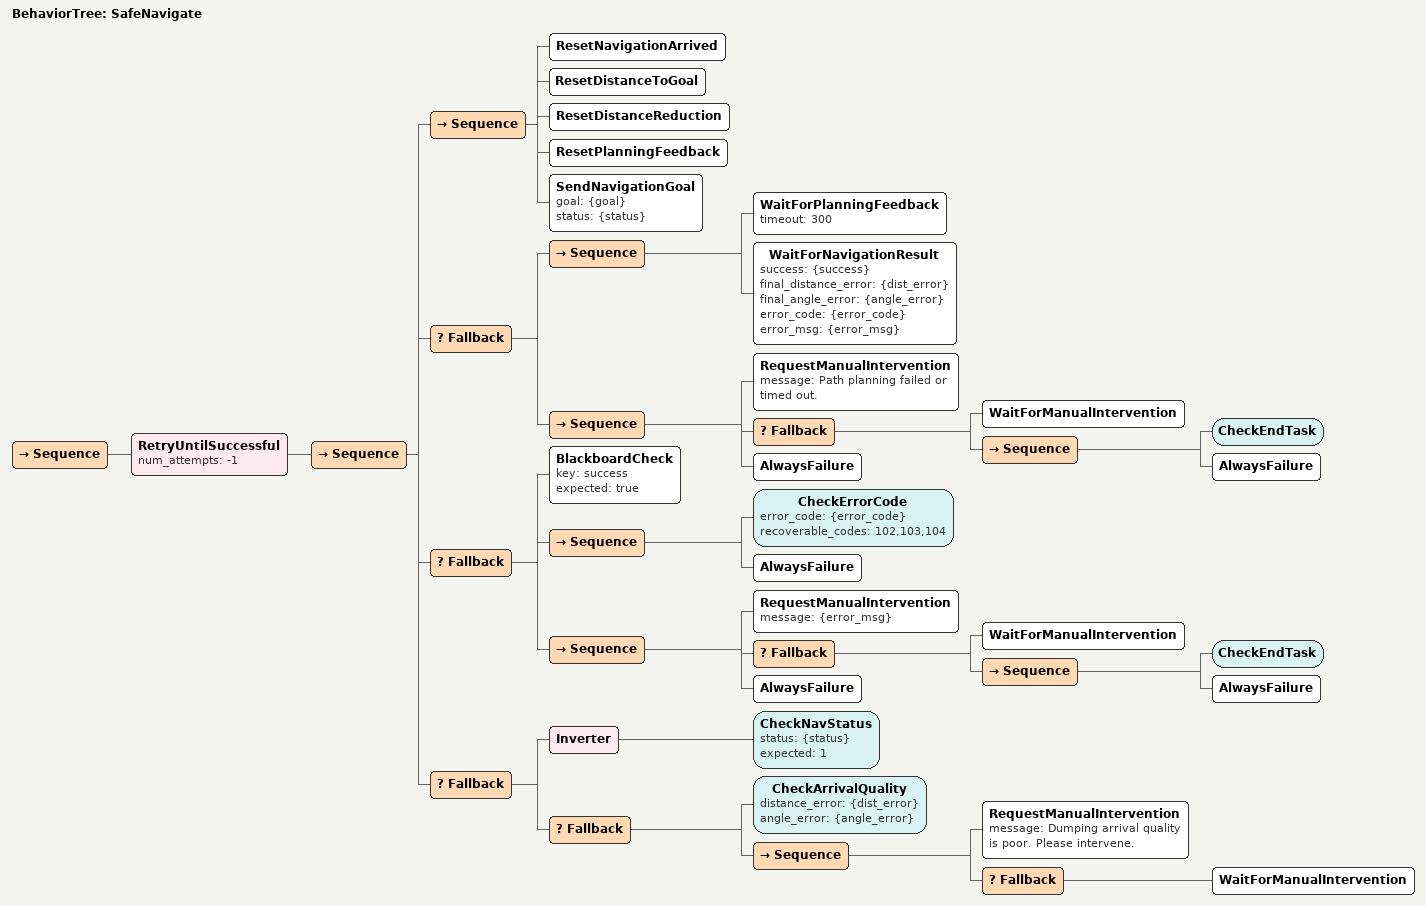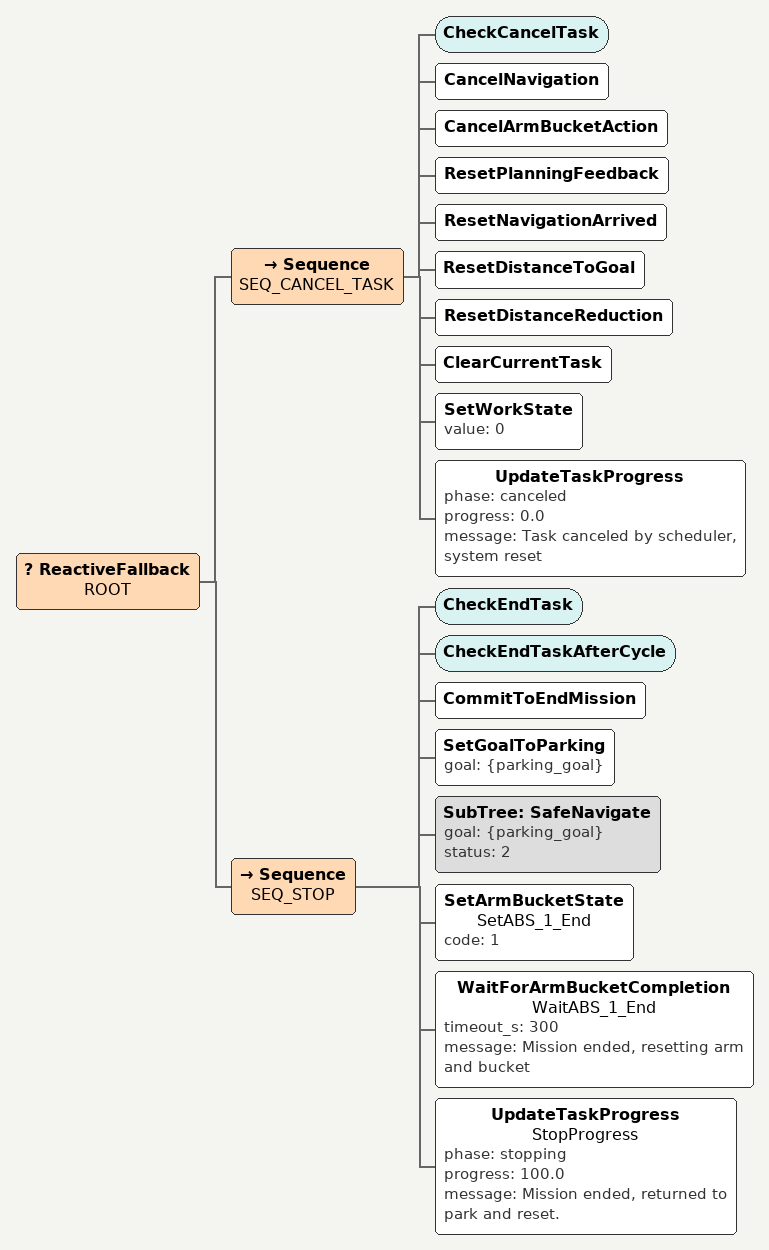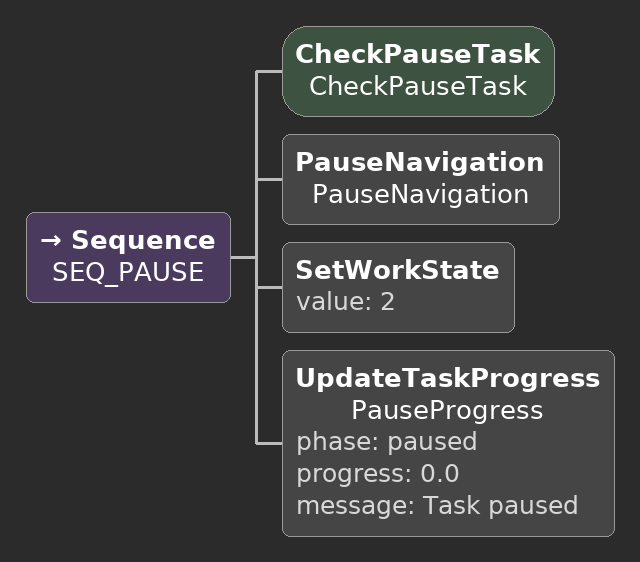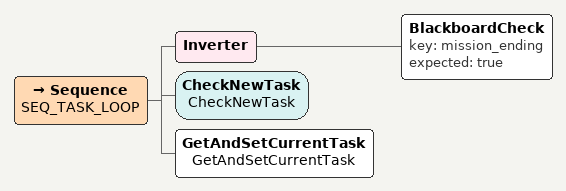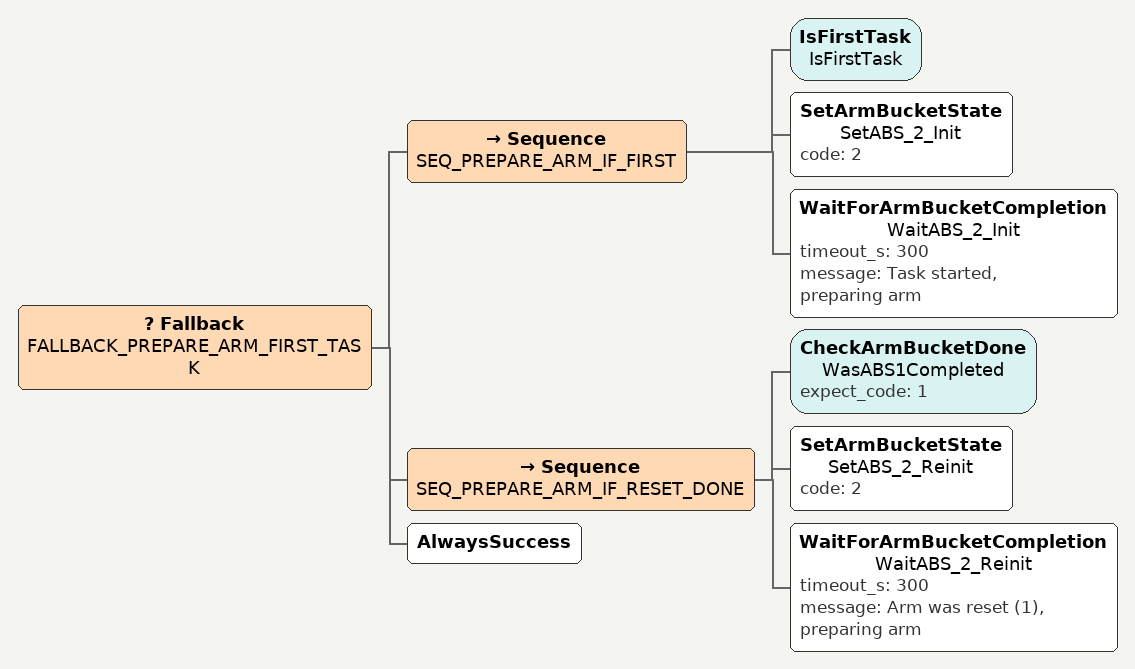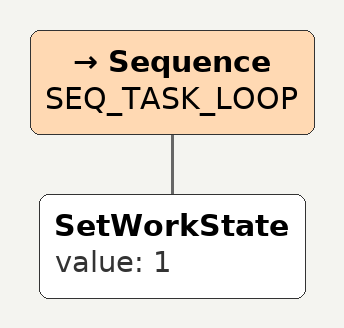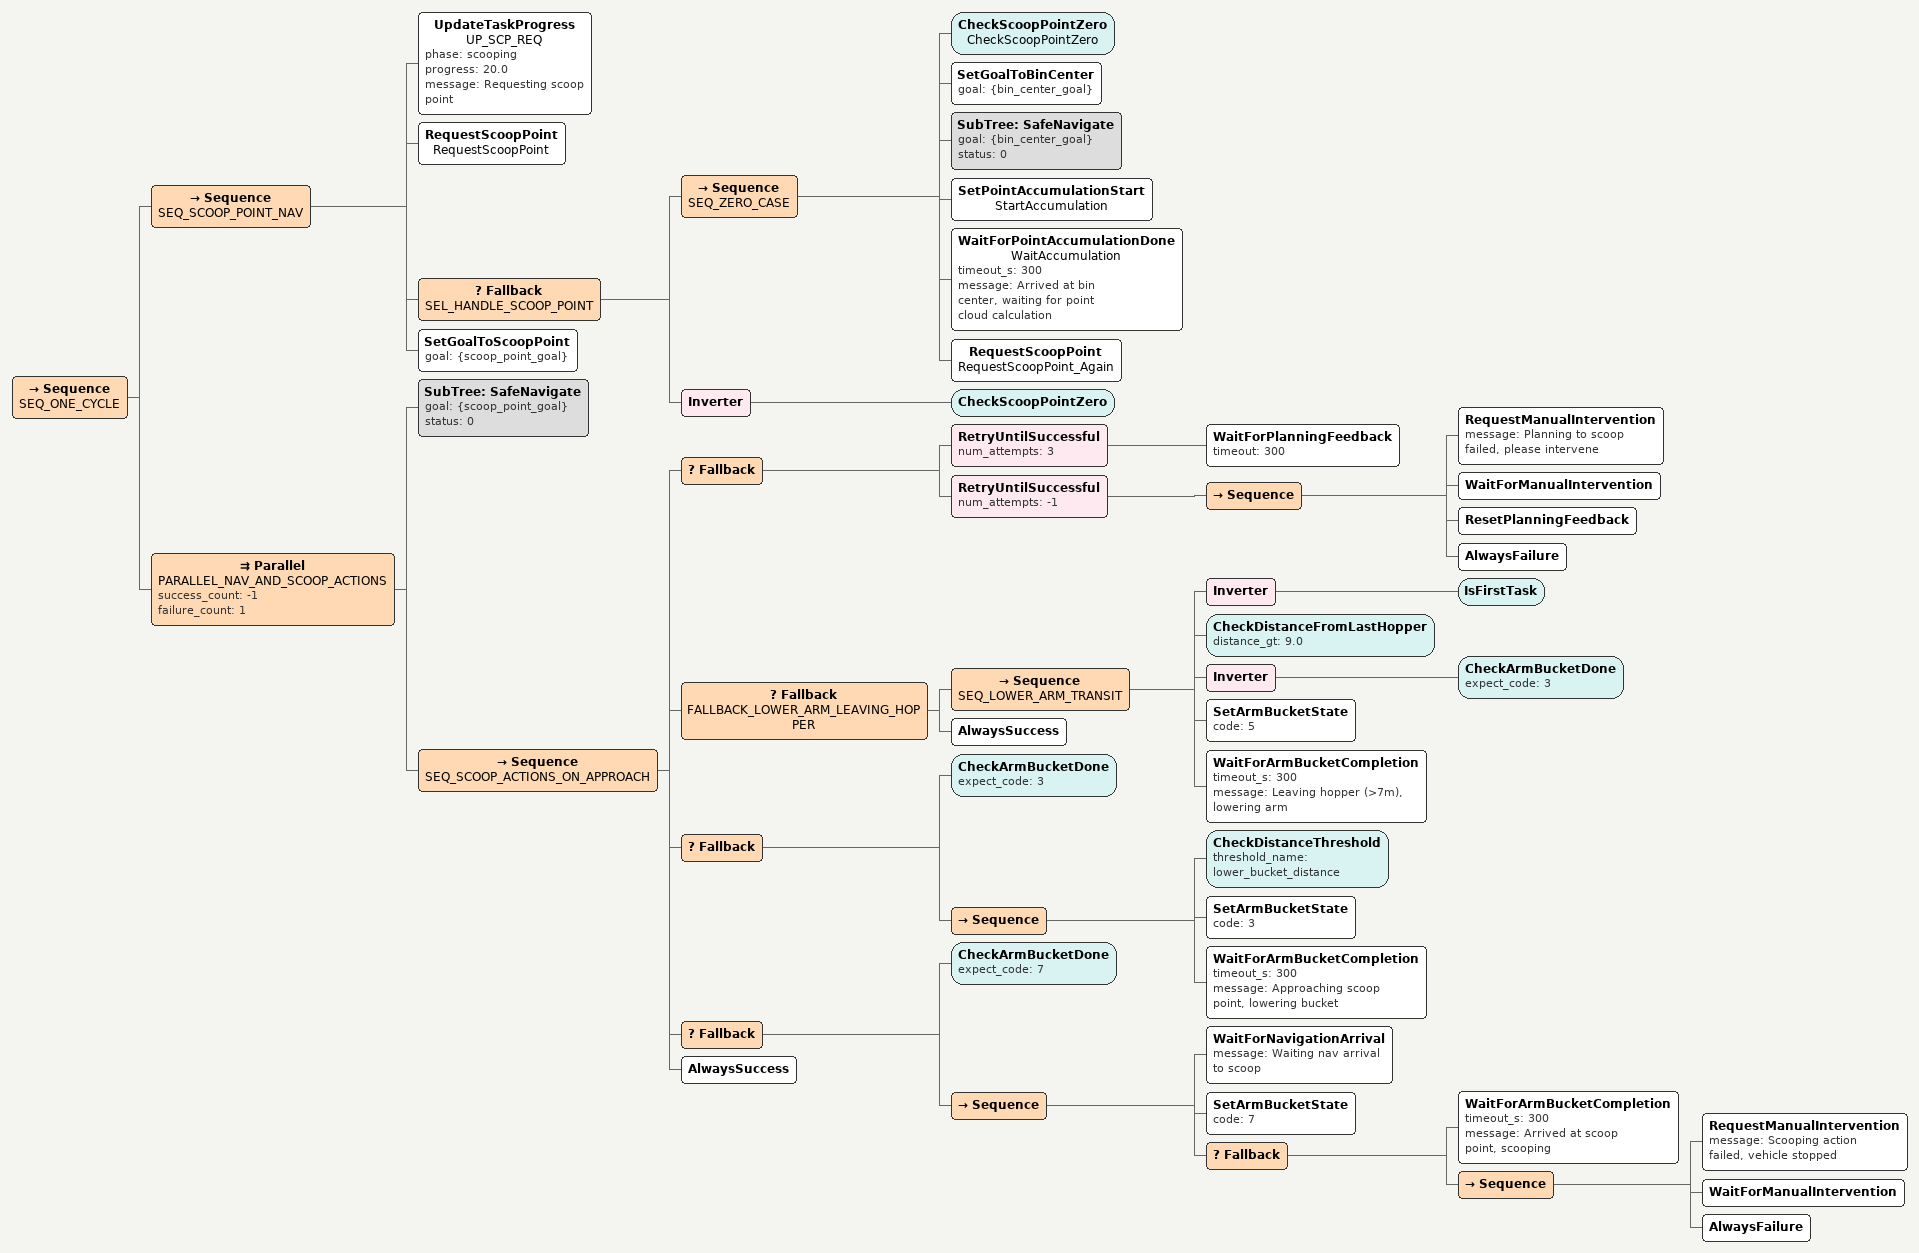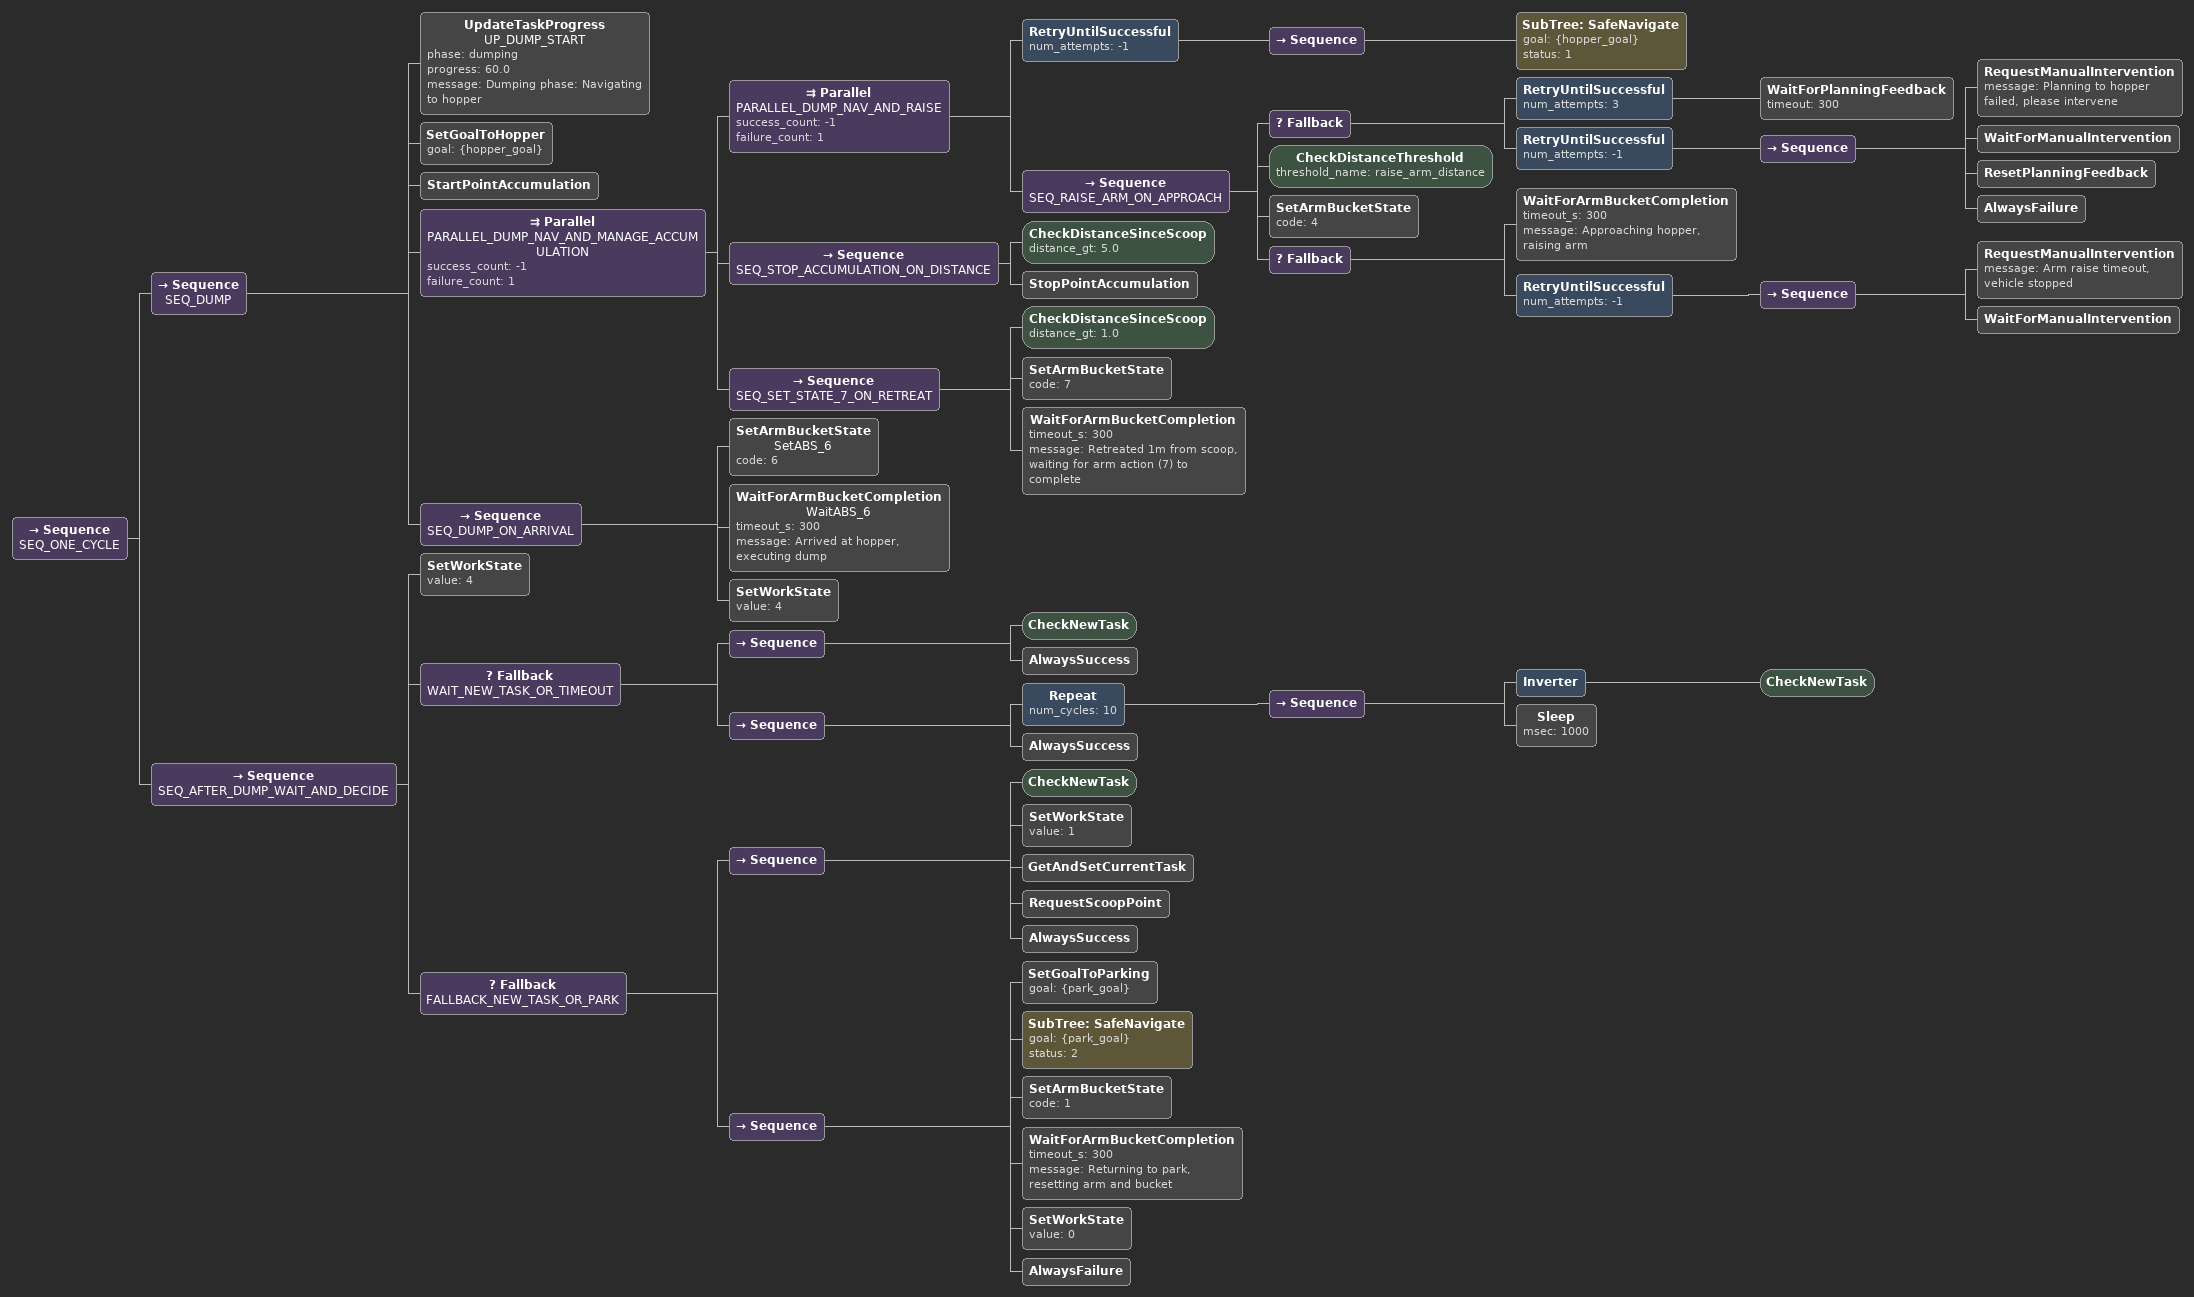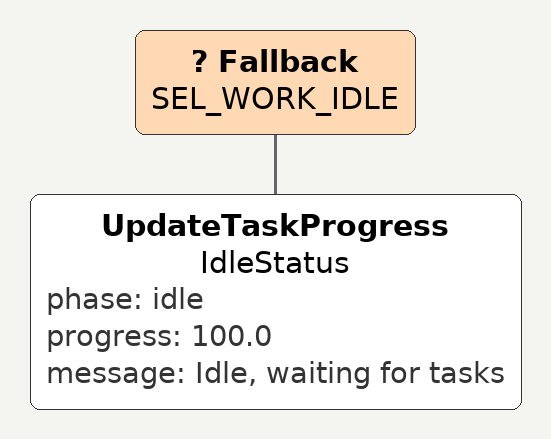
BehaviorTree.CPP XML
<BehaviorTree ID="SafeNavigate">
    <Sequence>
        <RetryUntilSuccessful num_attempts="-1">
            <Sequence>
                <Sequence>
                    <ResetNavigationArrived/>
                    <ResetDistanceToGoal/>
                    <ResetDistanceReduction/>
                    <ResetPlanningFeedback/>
                    <SendNavigationGoal goal="{goal}" status="{status}"/>
                </Sequence>

                <Fallback>
                    <Sequence>
                        <WaitForPlanningFeedback timeout="300"/>
                        <WaitForNavigationResult success="{success}" final_distance_error="{dist_error}" final_angle_error="{angle_error}" error_code="{error_code}" error_msg="{error_msg}"/>
                    </Sequence>
                    <Sequence>
                        <RequestManualIntervention message="Path planning failed or timed out."/>
                        <Fallback>
                        <!-- 人工介入正常路径 -->
                            <WaitForManualIntervention/>
                        <!-- 新业务打断防止陷入无尽循环 -->
                            <Sequence>
                                <CheckEndTask/>
                                <AlwaysFailure/>
                            </Sequence>
                        </Fallback>
                        <AlwaysFailure/>
                    </Sequence>
                </Fallback>

                <Fallback>

                    <!-- 已成功 -->
                    <BlackboardCheck key="success" expected="true"/>

                    <!-- 可恢复错误：继续 retry -->
                    <Sequence>
                        <CheckErrorCode error_code="{error_code}" recoverable_codes="102,103,104"/>
                        <AlwaysFailure/>
                    </Sequence>

                    <!-- 半可恢复：先撤回 park -->

                    <!-- 真不可恢复：人工 -->
                    <Sequence>
                        <RequestManualIntervention message="{error_msg}"/>

                        <Fallback>
                            <WaitForManualIntervention/>
                            <Sequence>
                                <CheckEndTask/>
                                <AlwaysFailure/>
                            </Sequence>
                        </Fallback>

                        <AlwaysFailure/>
                    </Sequence>

                </Fallback>

                <Fallback>
                    <Inverter>
                        <CheckNavStatus status="{status}" expected="1"/>
                    </Inverter>
                    <Fallback>
                        <CheckArrivalQuality distance_error="{dist_error}" angle_error="{angle_error}"/>
                        <Sequence>
                            <RequestManualIntervention message="Dumping arrival quality is poor. Please intervene."/>

                            <Fallback>

                                <!-- 人工确认窗口 -->
                                <WaitForManualIntervention/>

                                <!-- 超时自动撤回 -->

                            </Fallback>
                        </Sequence>

                    </Fallback>
                </Fallback>
            </Sequence>
        </RetryUntilSuccessful>
    </Sequence>
</BehaviorTree>

<ReactiveFallback name="ROOT">

    <Sequence name="SEQ_CANCEL_TASK">

        <!-- 调度下发 taskid=0 -->
        <CheckCancelTask/>

        <!-- 立即停导航 / 停动作 -->
        <CancelNavigation/>
        <CancelArmBucketAction/>

        <!-- 清理状态 -->
        <ResetPlanningFeedback/>
        <ResetNavigationArrived/>
        <ResetDistanceToGoal/>
        <ResetDistanceReduction/>
        <ClearCurrentTask/>

        <!-- 回到刚启动状态 -->
        <SetWorkState value="0"/>

        <UpdateTaskProgress phase="canceled" progress="0.0" message="Task canceled by scheduler, system reset"/>

    </Sequence>

    <Sequence name="SEQ_STOP">
        <CheckEndTask/>
        <CheckEndTaskAfterCycle/>
        <CommitToEndMission/>
        <SetGoalToParking goal="{parking_goal}"/>
        <SubTree ID="SafeNavigate" goal="{parking_goal}" status="2"/>

        <SetArmBucketState name="SetABS_1_End" code="1"/>
        <WaitForArmBucketCompletion name="WaitABS_1_End" timeout_s="300" message="Mission ended, resetting arm and bucket"/>

        <UpdateTaskProgress name="StopProgress" phase="stopping" progress="100.0" message="Mission ended, returned to park and reset."/>
    </Sequence>

</ReactiveFallback>

<Sequence name="SEQ_PAUSE">
    <CheckPauseTask name="CheckPauseTask"/>
    <PauseNavigation name="PauseNavigation"/>

    <SetWorkState value="2"/>

    <UpdateTaskProgress name="PauseProgress" phase="paused" progress="0.0" message="Task paused"/>
</Sequence>

<Sequence name="SEQ_TASK_LOOP">
    <Inverter>
        <BlackboardCheck key="mission_ending" expected="true"/>
    </Inverter>
    <CheckNewTask name="CheckNewTask"/>
    <GetAndSetCurrentTask name="GetAndSetCurrentTask"/>
</Sequence>

<Fallback name="FALLBACK_PREPARE_ARM_FIRST_TASK">
    <Sequence name="SEQ_PREPARE_ARM_IF_FIRST">
        <IsFirstTask name="IsFirstTask"/>
        <SetArmBucketState name="SetABS_2_Init" code="2"/>
        <WaitForArmBucketCompletion name="WaitABS_2_Init" timeout_s="300" message="Task started, preparing arm"/>
    </Sequence>
    <Sequence name="SEQ_PREPARE_ARM_IF_RESET_DONE">
        <CheckArmBucketDone name="WasABS1Completed" expect_code="1"/>
        <SetArmBucketState name="SetABS_2_Reinit" code="2"/>
        <WaitForArmBucketCompletion name="WaitABS_2_Reinit" timeout_s="300" message="Arm was reset (1), preparing arm"/>
    </Sequence>
    <AlwaysSuccess/>
</Fallback>

<Sequence name="SEQ_TASK_LOOP">
    <SetWorkState value="1"/>
</Sequence>

<Sequence name="SEQ_ONE_CYCLE">

    <Sequence name="SEQ_SCOOP_POINT_NAV">
        <UpdateTaskProgress name="UP_SCP_REQ" phase="scooping" progress="20.0" message="Requesting scoop point"/>
        <RequestScoopPoint name="RequestScoopPoint"/>

        <Fallback name="SEL_HANDLE_SCOOP_POINT">
            <Sequence name="SEQ_ZERO_CASE">
                <CheckScoopPointZero name="CheckScoopPointZero"/>
                <SetGoalToBinCenter goal="{bin_center_goal}"/>
                <SubTree ID="SafeNavigate" goal="{bin_center_goal}" status="0"/>
                <SetPointAccumulationStart name="StartAccumulation"/>
                <WaitForPointAccumulationDone name="WaitAccumulation" timeout_s="300" message="Arrived at bin center, waiting for point cloud calculation"/>
                <RequestScoopPoint name="RequestScoopPoint_Again"/>
            </Sequence>
            <Inverter><CheckScoopPointZero/></Inverter>
        </Fallback>

        <SetGoalToScoopPoint goal="{scoop_point_goal}"/>
    </Sequence>

    <Parallel name="PARALLEL_NAV_AND_SCOOP_ACTIONS" success_count="-1" failure_count="1">

        <SubTree ID="SafeNavigate" goal="{scoop_point_goal}" status="0"/>

        <Sequence name="SEQ_SCOOP_ACTIONS_ON_APPROACH">
            <Fallback>

                <!-- 正常：规划成功 -->
                <RetryUntilSuccessful num_attempts="3">
                    <WaitForPlanningFeedback timeout="300"/>
                </RetryUntilSuccessful>

                <!-- 规划失败：人工 → 回来重来 -->
                <RetryUntilSuccessful num_attempts="-1">
                    <Sequence>
                        <RequestManualIntervention message="Planning to scoop failed, please intervene"/>
                        <WaitForManualIntervention/>
                        <ResetPlanningFeedback/>
                        <AlwaysFailure/>   <!-- 🔴 关键：触发 SafeNavigate 重发 -->
                    </Sequence>
                </RetryUntilSuccessful>

            </Fallback>

            <Fallback name="FALLBACK_LOWER_ARM_LEAVING_HOPPER">
                <Sequence name="SEQ_LOWER_ARM_TRANSIT">
                    <Inverter>
                        <IsFirstTask/>
                    </Inverter>
                    <CheckDistanceFromLastHopper distance_gt="9.0"/>

                    <Inverter>
                        <CheckArmBucketDone expect_code="3"/>
                    </Inverter>

                    <SetArmBucketState code="5"/>
                    <WaitForArmBucketCompletion timeout_s="300" message="Leaving hopper (>7m), lowering arm"/>
                </Sequence>
                <AlwaysSuccess/>
            </Fallback>

            <Fallback>

                <!-- 已经完成下臂，直接通过 -->
                <CheckArmBucketDone expect_code="3"/>

                <!-- 未完成才执行 -->
                <Sequence>
                    <CheckDistanceThreshold threshold_name="lower_bucket_distance"/>
                    <SetArmBucketState code="3"/>
                    <WaitForArmBucketCompletion timeout_s="300" message="Approaching scoop point, lowering bucket"/>
                </Sequence>

            </Fallback>

            <Fallback>
                <CheckArmBucketDone expect_code="7"/>
                <Sequence>
                    <WaitForNavigationArrival message="Waiting nav arrival to scoop"/>
                    <SetArmBucketState code="7"/>

                    <Fallback>

                        <!-- 正常完成 -->
                        <WaitForArmBucketCompletion timeout_s="300" message="Arrived at scoop point, scooping"/>

                        <!-- 失败：停车 + 人工 -->
                        <Sequence>
                            <!-- 加入ESTOP -->
                            <RequestManualIntervention message="Scooping action failed, vehicle stopped"/>
                            <WaitForManualIntervention/>
                            <AlwaysFailure/>
                        </Sequence>

                    </Fallback>
                </Sequence>

            </Fallback>
            <AlwaysSuccess/>
        </Sequence>

    </Parallel>

</Sequence>

<Sequence name="SEQ_ONE_CYCLE">

    <Sequence name="SEQ_DUMP">
        <UpdateTaskProgress name="UP_DUMP_START" phase="dumping" progress="60.0" message="Dumping phase: Navigating to hopper"/>
        <SetGoalToHopper goal="{hopper_goal}"/>

        <StartPointAccumulation/>

        <Parallel name="PARALLEL_DUMP_NAV_AND_MANAGE_ACCUMULATION" success_count="-1" failure_count="1">

            <Parallel name="PARALLEL_DUMP_NAV_AND_RAISE" success_count="-1" failure_count="1">

            <!-- ========= A. 导航主线 ========= -->
            <RetryUntilSuccessful num_attempts="-1">
                <Sequence>

                    <!-- 发送导航 -->
                    <SubTree ID="SafeNavigate" goal="{hopper_goal}" status="1"/>

                </Sequence>
            </RetryUntilSuccessful>

            <!-- ========= B. 抬臂控制线 ========= -->
            <Sequence name="SEQ_RAISE_ARM_ON_APPROACH">

                <!-- Step 1: 等规划成功（失败最多 3 次） -->
                <Fallback>

                    <!-- 规划成功 -->
                    <RetryUntilSuccessful num_attempts="3">
                        <WaitForPlanningFeedback timeout="300"/>
                    </RetryUntilSuccessful>

                    <!-- 规划失败 → 人工 → 回来继续 -->
                    <RetryUntilSuccessful num_attempts="-1">
                        <Sequence>
                            <!-- 可以加急停 -->
                            <RequestManualIntervention message="Planning to hopper failed, please intervene"/>
                            <WaitForManualIntervention/>
                            <ResetPlanningFeedback/>
                            <AlwaysFailure/>   <!-- 🔴 关键 -->
                        </Sequence>
                    </RetryUntilSuccessful>

                </Fallback>

                <!-- Step 2: 到距离才允许抬臂 -->
                <CheckDistanceThreshold threshold_name="raise_arm_distance"/>

                <!-- Step 3: 抬臂 -->
                <SetArmBucketState code="4"/>

                <!-- Step 4: 抬臂结果监控（失败就停车 + 人工） -->
                <Fallback>

                    <!-- 正常完成 -->
                    <WaitForArmBucketCompletion timeout_s="300" message="Approaching hopper, raising arm"/>

                    <!-- 抬臂无回令 / 超时 -->
                    <RetryUntilSuccessful num_attempts="-1">
                        <Sequence>
                            <!-- 可以加急停 -->
                            <RequestManualIntervention message="Arm raise timeout, vehicle stopped"/>
                            <WaitForManualIntervention/>
                        </Sequence>
                    </RetryUntilSuccessful>

                </Fallback>

            </Sequence>

            </Parallel>

            <Sequence name="SEQ_STOP_ACCUMULATION_ON_DISTANCE">
                <CheckDistanceSinceScoop distance_gt="5.0"/>
                <StopPointAccumulation/>
            </Sequence>

            <Sequence name="SEQ_SET_STATE_7_ON_RETREAT">
                <CheckDistanceSinceScoop distance_gt="1.0"/>
                <SetArmBucketState code="7"/>
                <WaitForArmBucketCompletion timeout_s="300" message="Retreated 1m from scoop, waiting for arm action (7) to complete"/>
            </Sequence>

        </Parallel>

        <Sequence name="SEQ_DUMP_ON_ARRIVAL">
            <SetArmBucketState name="SetABS_6" code="6"/>
            <WaitForArmBucketCompletion name="WaitABS_6" timeout_s="300" message="Arrived at hopper, executing dump"/>

            <SetWorkState value="4"/>

        </Sequence>

    </Sequence>

    <Sequence name="SEQ_AFTER_DUMP_WAIT_AND_DECIDE">

        <SetWorkState value="4"/>

        <!-- 等待新任务：最多 10 秒 -->
        <Fallback name="WAIT_NEW_TASK_OR_TIMEOUT">

            <!-- ===== 情况 1：新任务随时来，立刻成功 ===== -->
            <Sequence>
                <CheckNewTask/>
                <AlwaysSuccess/>
            </Sequence>

            <!-- ===== 情况 2：10 秒超时，明确失败 ===== -->
            <Sequence>

                <Repeat num_cycles="10">
                    <Sequence>
                        <Inverter>
                            <CheckNewTask/>
                        </Inverter>
                        <Sleep msec="1000"/>
                    </Sequence>
                </Repeat>
                <AlwaysSuccess/>

            </Sequence>

        </Fallback>

        <Fallback name="FALLBACK_NEW_TASK_OR_PARK">

            <!-- ===== 有新任务 ===== -->
            <Sequence>
                <CheckNewTask/>
                <SetWorkState value="1"/>
                <GetAndSetCurrentTask/>
                <RequestScoopPoint/>
                <AlwaysSuccess/>
            </Sequence>

            <!-- ===== 没新任务 → park（一定能进） ===== -->
            <Sequence>
                <SetGoalToParking goal="{park_goal}"/>
                <SubTree ID="SafeNavigate" goal="{park_goal}" status="2"/>

                <SetArmBucketState code="1"/>
                <WaitForArmBucketCompletion timeout_s="300" message="Returning to park, resetting arm and bucket"/>
                <SetWorkState value="0"/>
                <AlwaysFailure/>
            </Sequence>

        </Fallback>

    </Sequence>

</Sequence>

<Fallback name="SEL_WORK_IDLE">

    <UpdateTaskProgress name="IdleStatus" phase="idle" progress="100.0" message="Idle, waiting for tasks"/>
</Fallback>
